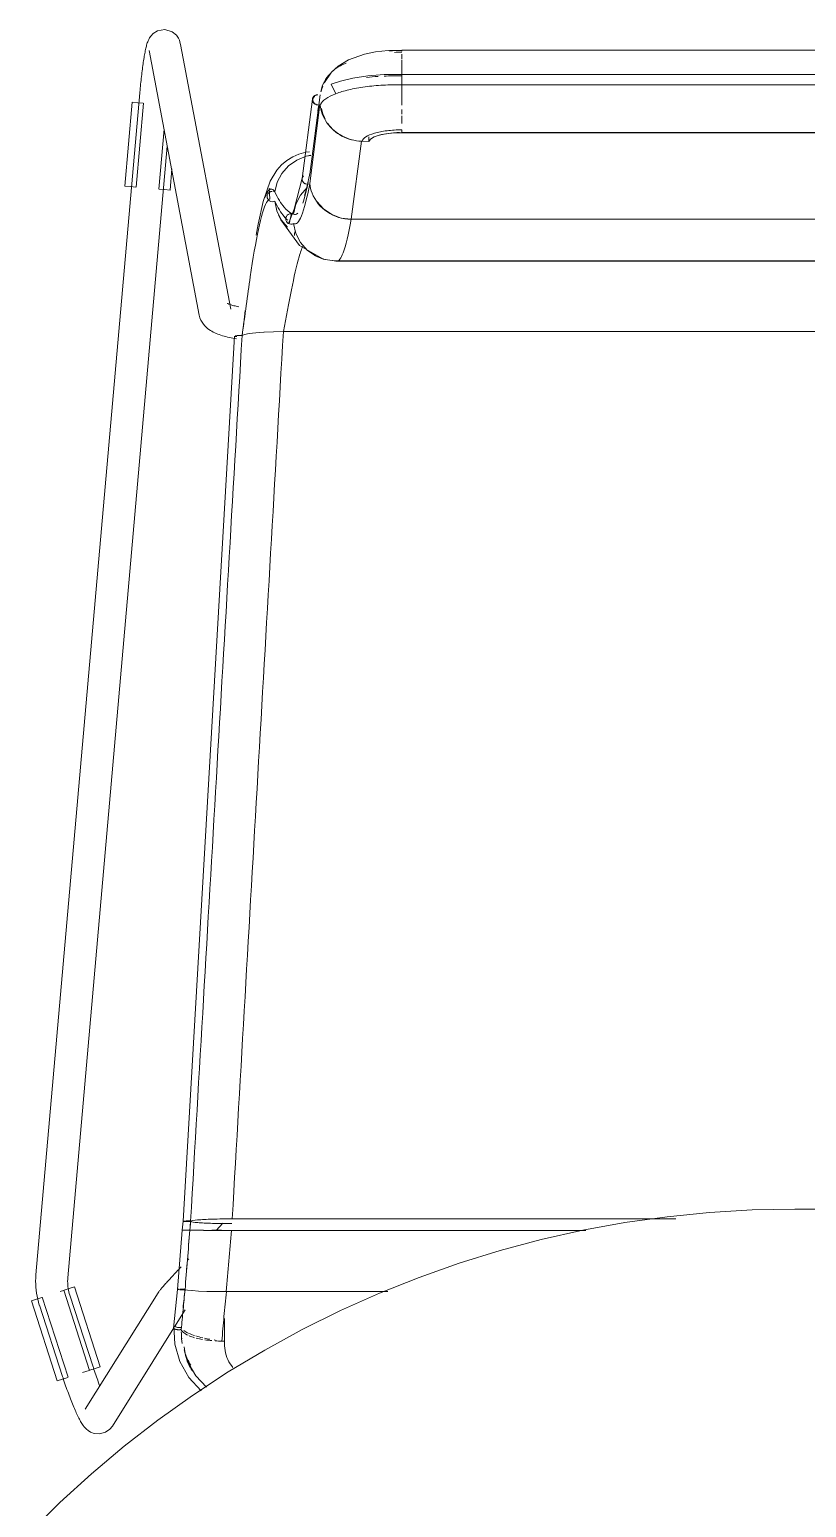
# Model space of a CAD drawing. Header units: millimetres. Extents: x 155927 to 295199, y -4084 to 97293.
# Drawn here: x 227795 to 228086, y 15962 to 16516 of the extents above; entities that cross this region are included whole.
import ezdxf

# ---------------------------------------------------------------- set-up
doc = ezdxf.new("R2010")
doc.units = ezdxf.units.MM
doc.header["$MEASUREMENT"] = 0
doc.layers.add('I-FURN', color=8, linetype='CONTINUOUS', lineweight=9)

msp = doc.modelspace()

# ---------------------------------------------------------------- linework, layer by layer
at = {"layer": 'I-FURN'}
for p, q in [((227842.6, 16515.53), (227840.95, 16514.49)), ((227845.36, 16516.02), (227842.6, 16515.53)), ((227848.11, 16515.18), (227845.36, 16516.02)), ((227848.11, 16515.18), (227849.69, 16513.86)), ((227838.33, 16509.41), (227838.23, 16508.98)), ((227838.43, 16509.82), (227838.33, 16509.41)), ((227838.54, 16510.22), (227838.43, 16509.82)), ((227838.66, 16510.62), (227838.54, 16510.22)), ((227838.78, 16511.01), (227838.66, 16510.62)), ((227838.92, 16511.42), (227838.78, 16511.01)), ((227839.09, 16511.84), (227838.92, 16511.42)), ((227839.31, 16512.32), (227839.09, 16511.84)), ((227839.61, 16512.88), (227839.31, 16512.32)), ((227840.09, 16513.58), (227839.61, 16512.88)), ((227840.95, 16514.49), (227840.09, 16513.58)), ((227849.69, 16513.86), (227850.43, 16512.78)), ((227850.43, 16512.78), (227850.81, 16511.98)), ((227850.81, 16511.98), (227851.02, 16511.36)), ((227851.02, 16511.36), (227851.16, 16510.84)), ((227851.16, 16510.84), (227851.25, 16510.42)), ((227870.06, 16411.13), (227851.25, 16510.42)), ((227837.29, 16503.75), (227837.2, 16503.13)), ((227837.38, 16504.35), (227837.29, 16503.75)), ((227837.47, 16504.94), (227837.38, 16504.35)), ((227837.56, 16505.5), (227837.47, 16504.94)), ((227837.66, 16506.06), (227837.56, 16505.5)), ((227837.75, 16506.59), (227837.66, 16506.06)), ((227837.84, 16507.1), (227837.75, 16506.59)), ((227837.94, 16507.6), (227837.84, 16507.1)), ((227838.03, 16508.08), (227837.94, 16507.6)), ((227838.13, 16508.54), (227838.03, 16508.08)), ((227838.23, 16508.98), (227838.13, 16508.54)), ((227839.46, 16508.19), (227858.27, 16408.9)), ((227914.22, 16504.7), (227910.34, 16502.31)), ((227920.27, 16506.83), (227914.22, 16504.7)), ((227924.3, 16507.62), (227920.27, 16506.83)), ((227929.12, 16508.13), (227924.3, 16507.62)), ((227934.15, 16508.24), (227929.12, 16508.13)), ((227934.15, 16508.24), (227934.15, 16508.07)), ((228229.01, 16508.24), (227934.15, 16508.24)), ((227934.15, 16507.94), (227934.15, 16508.22)), ((227934.15, 16504.99), (227934.15, 16506.75)), ((227934.15, 16502.14), (227934.15, 16504.72)), ((227836.59, 16498.41), (227836.51, 16497.69)), ((227836.67, 16499.12), (227836.59, 16498.41)), ((227836.76, 16499.82), (227836.67, 16499.12)), ((227836.84, 16500.5), (227836.76, 16499.82)), ((227836.93, 16501.18), (227836.84, 16500.5)), ((227837.02, 16501.84), (227836.93, 16501.18)), ((227837.11, 16502.49), (227837.02, 16501.84)), ((227837.2, 16503.13), (227837.11, 16502.49)), ((227907.86, 16500.02), (227905.18, 16496.12)), ((227910.34, 16502.31), (227907.86, 16500.02)), ((227921.49, 16498.62), (227915.87, 16497.77)), ((227927.61, 16499.11), (227921.49, 16498.62)), ((227934.15, 16499.2), (227927.61, 16499.11)), ((227934.15, 16501.98), (227934.15, 16498.96)), ((227934.15, 16498.96), (227934.15, 16501.97)), ((228229.01, 16499.2), (227934.15, 16499.2)), ((227934.15, 16495.35), (227934.15, 16499.2)), ((227934.15, 16499.2), (227934.15, 16499.13)), ((227934.15, 16499.13), (227934.15, 16498.93)), ((227934.15, 16498.93), (227934.15, 16498.63)), ((227934.15, 16498.63), (227934.15, 16498.24)), ((227934.15, 16498.24), (227934.15, 16497.79)), ((227836.06, 16493.25), (227835.99, 16492.5)), ((227836.13, 16494), (227836.06, 16493.25)), ((227836.2, 16494.75), (227836.13, 16494)), ((227836.28, 16495.49), (227836.2, 16494.75)), ((227836.35, 16496.23), (227836.28, 16495.49)), ((227836.43, 16496.96), (227836.35, 16496.23)), ((227836.51, 16497.69), (227836.43, 16496.96)), ((227905.18, 16496.12), (227905.08, 16495.92)), ((227911.18, 16496.68), (227907.72, 16495.51)), ((227907.72, 16495.51), (227909.48, 16491.97)), ((227915.87, 16497.77), (227911.18, 16496.68)), ((227934.15, 16497.79), (227934.15, 16497.29)), ((227934.15, 16497.29), (227934.15, 16496.79)), ((227934.15, 16496.79), (227934.15, 16496.32)), ((227934.15, 16496.32), (227934.15, 16495.9)), ((227934.15, 16495.9), (227934.15, 16495.57)), ((227934.15, 16495.57), (227934.15, 16495.35)), ((227934.15, 16495.27), (227934.15, 16491.45)), ((227934.15, 16491.45), (227934.15, 16495.27)), ((227934.15, 16495.24), (228229.01, 16495.24)), ((227835.98, 16492.34), (227797.03, 16049.02)), ((227830.4, 16457.32), (227833.16, 16488.73)), ((227833.16, 16488.73), (227835.21, 16488.55)), ((227834.64, 16456.95), (227837.39, 16488.36)), ((227835.21, 16488.55), (227837.27, 16488.37)), ((227835.99, 16492.5), (227835.98, 16492.34)), ((227900.7, 16489.93), (227896.85, 16460.15)), ((227903.52, 16487.95), (227899.68, 16458.25)), ((227903.54, 16491.49), (227899.7, 16461.79)), ((227903.09, 16487.96), (227902.77, 16485.52)), ((227934.15, 16487.7), (227934.15, 16491.26)), ((227934.15, 16484.23), (227934.15, 16486.07)), ((227934.15, 16480.79), (227934.15, 16483.71)), ((227845.06, 16478.69), (227843.08, 16456.21)), ((227923.79, 16475.73), (227925.77, 16476.4)), ((227925.77, 16476.4), (227928.27, 16476.91)), ((227928.27, 16476.91), (227931.12, 16477.23)), ((227931.12, 16477.23), (227934.15, 16477.34)), ((227934.15, 16480.83), (227934.15, 16480.73)), ((228229.01, 16477.4), (227934.15, 16477.4)), ((227934.15, 16477.34), (228229.01, 16477.34)), ((227808.98, 16047.97), (227846.26, 16472.32)), ((227915.22, 16444.87), (227919.08, 16474.15)), ((227919.08, 16474.15), (227921.8, 16474.08)), ((227921.8, 16475.74), (227921.8, 16474.08)), ((227921.8, 16475.74), (227921.8, 16474.1)), ((227921.8, 16474.08), (227922.44, 16474.94)), ((227922.44, 16474.94), (227923.79, 16475.73)), ((227889.11, 16465.26), (227887.37, 16463.29)), ((227891.09, 16466.94), (227889.11, 16465.26)), ((227891.7, 16464.91), (227889.22, 16462.09)), ((227893.29, 16468.32), (227891.09, 16466.94)), ((227894.79, 16467.09), (227891.7, 16464.91)), ((227895.65, 16469.34), (227893.29, 16468.32)), ((227898.3, 16468.49), (227894.79, 16467.09)), ((227898.16, 16470), (227895.65, 16469.34)), ((227899.58, 16470.15), (227898.16, 16470)), ((227900.04, 16468.86), (227898.3, 16468.49)), ((227898.3, 16468.48), (227900.05, 16468.85)), ((227847.31, 16455.84), (227848.01, 16463.73)), ((227887.37, 16463.29), (227884.87, 16459.18)), ((227889.22, 16462.09), (227887.48, 16458.77)), ((227896.86, 16460.23), (227893.89, 16448.62)), ((227896.9, 16460.39), (227896.83, 16459.92)), ((227896.83, 16459.92), (227896.9, 16459.45)), ((227897.09, 16460.83), (227896.9, 16460.39)), ((227896.9, 16459.45), (227897.09, 16459.01)), ((227897.38, 16461.21), (227897.09, 16460.83)), ((227898.45, 16456.28), (227899.82, 16462.57)), ((227832.45, 16457.14), (227830.4, 16457.32)), ((227834.51, 16456.96), (227832.45, 16457.14)), ((227845.27, 16456.02), (227843.21, 16456.2)), ((227847.31, 16455.84), (227845.27, 16456.02)), ((227884.87, 16459.18), (227882.2, 16451.55)), ((227883.7, 16453.44), (227883.78, 16453.92)), ((227883.77, 16453.92), (227883.7, 16453.44)), ((227883.97, 16454.37), (227883.77, 16453.92)), ((227883.78, 16453.92), (227883.97, 16454.37)), ((227883.97, 16454.37), (227884.27, 16454.77)), ((227884.27, 16454.77), (227883.97, 16454.37)), ((227884.66, 16455.08), (227884.27, 16454.77)), ((227884.27, 16454.77), (227884.66, 16455.07)), ((227885.67, 16456.06), (227884.5, 16456.38)), ((227884.5, 16456.38), (227884.7, 16452.53)), ((227884.66, 16455.07), (227885.12, 16455.27)), ((227885.11, 16455.27), (227884.66, 16455.08)), ((227885.61, 16455.35), (227885.11, 16455.27)), ((227885.12, 16455.27), (227885.61, 16455.34)), ((227886.11, 16455.3), (227886.58, 16455.14)), ((227886.58, 16455.14), (227886.11, 16455.3)), ((227887.48, 16458.77), (227886.58, 16455.14)), ((227896.18, 16453.88), (227894.43, 16450.48)), ((227898.69, 16456.75), (227896.18, 16453.88)), ((227897.09, 16459.01), (227897.38, 16458.63)), ((227897.38, 16458.63), (227897.77, 16458.32)), ((227897.69, 16453.85), (227898.45, 16456.28)), ((227897.77, 16458.32), (227898.22, 16458.13)), ((227898.22, 16458.13), (227898.71, 16458.05)), ((227898.71, 16458.05), (227899.21, 16458.09)), ((227882.2, 16451.55), (227880.31, 16443.03)), ((227883.76, 16452.95), (227883.7, 16453.44)), ((227883.7, 16453.44), (227883.76, 16452.95)), ((227883.95, 16452.49), (227883.76, 16452.95)), ((227883.76, 16452.95), (227883.94, 16452.49)), ((227883.94, 16452.49), (227884.23, 16452.09)), ((227884.23, 16452.09), (227883.95, 16452.49)), ((227884.61, 16451.77), (227884.23, 16452.09)), ((227884.23, 16452.09), (227884.61, 16451.77)), ((227885.06, 16451.56), (227884.61, 16451.77)), ((227884.61, 16451.77), (227885.06, 16451.56)), ((227885.55, 16451.47), (227885.06, 16451.56)), ((227885.06, 16451.56), (227885.55, 16451.47)), ((227886.05, 16451.5), (227885.55, 16451.47)), ((227885.55, 16451.47), (227886.05, 16451.5)), ((227886.53, 16451.65), (227886.05, 16451.5)), ((227886.05, 16451.5), (227886.53, 16451.65)), ((227887.32, 16448.04), (227886.53, 16451.65)), ((227886.53, 16451.65), (227887.31, 16448.04)), ((227893.89, 16448.62), (227891.72, 16443.29)), ((227894.43, 16450.48), (227893.54, 16446.77)), ((227902.31, 16451.48), (227904.79, 16448.74)), ((227904.79, 16448.74), (227907.91, 16446.66)), ((227880.31, 16443.03), (227879.57, 16438.97)), ((227887.31, 16448.04), (227888.95, 16444.71)), ((227888.96, 16444.72), (227887.32, 16448.04)), ((227888.9, 16444.64), (227888.01, 16446.39)), ((227895.88, 16435.1), (227888.9, 16444.64)), ((227888.95, 16444.71), (227891.35, 16441.88)), ((227891.35, 16441.88), (227888.96, 16444.71)), ((227890.76, 16445.51), (227890.69, 16445.02)), ((227890.69, 16445.02), (227890.76, 16444.52)), ((227890.7, 16445.02), (227890.76, 16445.51)), ((227890.76, 16444.53), (227890.7, 16445.02)), ((227890.76, 16445.51), (227890.95, 16445.97)), ((227890.95, 16445.97), (227890.76, 16445.51)), ((227890.95, 16444.06), (227890.76, 16444.53)), ((227890.76, 16444.52), (227890.95, 16444.06)), ((227890.95, 16445.97), (227891.25, 16446.37)), ((227891.24, 16446.37), (227890.95, 16445.97)), ((227891.25, 16443.66), (227890.95, 16444.06)), ((227890.95, 16444.06), (227891.24, 16443.66)), ((227891.63, 16446.69), (227891.24, 16446.37)), ((227891.24, 16443.66), (227891.63, 16443.35)), ((227891.25, 16446.37), (227891.63, 16446.68)), ((227891.63, 16443.35), (227891.25, 16443.66)), ((227892.08, 16446.89), (227891.63, 16446.69)), ((227891.63, 16446.68), (227892.08, 16446.88)), ((227892.08, 16443.15), (227891.63, 16443.35)), ((227891.63, 16443.35), (227892.08, 16443.14)), ((227892.86, 16447.05), (227892.02, 16443.16)), ((227892.08, 16446.88), (227892.57, 16446.97)), ((227892.57, 16446.97), (227892.08, 16446.89)), ((227892.57, 16443.06), (227892.08, 16443.15)), ((227892.08, 16443.14), (227892.57, 16443.06)), ((227892.57, 16446.97), (227893.07, 16446.93)), ((227893.07, 16446.93), (227892.57, 16446.97)), ((227893.07, 16443.1), (227892.57, 16443.06)), ((227892.57, 16443.06), (227893.07, 16443.1)), ((227893.07, 16446.93), (227893.54, 16446.77)), ((227893.54, 16446.77), (227893.07, 16446.93)), ((227893.54, 16443.26), (227893.07, 16443.1)), ((227893.07, 16443.1), (227893.54, 16443.26)), ((227893.54, 16443.26), (227894.43, 16439.55)), ((227907.91, 16446.66), (227911.45, 16445.35)), ((227911.45, 16445.35), (227915.22, 16444.87)), ((228247.94, 16444.87), (227915.22, 16444.87)), ((227915.22, 16444.87), (228247.94, 16444.87)), ((227896.19, 16436.16), (227894.43, 16439.55)), ((227894.43, 16439.55), (227896.18, 16436.15)), ((227904.54, 16429.99), (227895.88, 16435.1)), ((227896.18, 16436.15), (227898.69, 16433.28)), ((227898.69, 16433.29), (227896.19, 16436.16)), ((227901.83, 16431.12), (227898.69, 16433.29)), ((227898.69, 16433.28), (227901.83, 16431.11)), ((227904.69, 16429.92), (227901.51, 16431.29)), ((227905.4, 16429.75), (227901.83, 16431.12)), ((227901.83, 16431.11), (227905.4, 16429.74)), ((227909.73, 16429.12), (227904.69, 16429.92)), ((227909.19, 16429.27), (227905.4, 16429.75)), ((227905.4, 16429.74), (227909.19, 16429.27)), ((228253.97, 16429.27), (227909.19, 16429.27)), ((227909.19, 16429.27), (228253.97, 16429.27)), ((227909.72, 16429.12), (228214.52, 16429.12)), ((227868.84, 16413.36), (227868.87, 16413.35)), ((227868.87, 16413.35), (227868.94, 16413.3)), ((227868.94, 16413.3), (227869.03, 16413.26)), ((227869.03, 16413.26), (227869.18, 16413.18)), ((227869.18, 16413.18), (227869.37, 16413.09)), ((227869.37, 16413.09), (227869.61, 16413)), ((227869.61, 16413), (227869.87, 16412.9)), ((227869.87, 16412.9), (227870.18, 16412.79)), ((227870.18, 16412.79), (227870.51, 16412.68)), ((227870.51, 16412.68), (227870.88, 16412.58)), ((227870.88, 16412.58), (227871.27, 16412.47)), ((227871.27, 16412.47), (227871.69, 16412.36)), ((227871.69, 16412.36), (227872.14, 16412.26)), ((227872.14, 16412.26), (227872.61, 16412.16)), ((227872.61, 16412.16), (227873.1, 16412.06)), ((227858.27, 16408.9), (227858.53, 16407.91)), ((227858.53, 16407.91), (227858.89, 16407.02)), ((227858.89, 16407.02), (227859.33, 16406.23)), ((227859.33, 16406.23), (227859.81, 16405.54)), ((227859.81, 16405.54), (227860.32, 16404.94)), ((227860.32, 16404.94), (227860.85, 16404.42)), ((227860.85, 16404.42), (227861.37, 16403.97)), ((227861.37, 16403.97), (227861.91, 16403.57)), ((227852.18, 16069.14), (227871.46, 16401.05)), ((227861.91, 16403.57), (227862.44, 16403.21)), ((227862.44, 16403.21), (227862.98, 16402.89)), ((227862.98, 16402.89), (227863.52, 16402.6)), ((227863.52, 16402.6), (227864.07, 16402.32)), ((227864.07, 16402.32), (227864.63, 16402.07)), ((227864.63, 16402.07), (227865.2, 16401.84)), ((227865.2, 16401.84), (227865.78, 16401.62)), ((227865.78, 16401.62), (227866.38, 16401.41)), ((227866.38, 16401.41), (227866.98, 16401.22)), ((227866.98, 16401.22), (227867.6, 16401.03)), ((227867.6, 16401.03), (227868.23, 16400.86)), ((227868.23, 16400.86), (227868.87, 16400.7)), ((227868.87, 16400.7), (227869.53, 16400.55)), ((227869.53, 16400.55), (227870.19, 16400.4)), ((227870.19, 16400.4), (227870.87, 16400.27)), ((227870.87, 16400.27), (227871.57, 16400.14)), ((227871.52, 16401), (227871.46, 16401.05)), ((227871.47, 16401.05), (227871.53, 16401)), ((227871.57, 16400.14), (227872.27, 16400.03)), ((227871.71, 16400.95), (227872, 16400.9)), ((227872, 16400.9), (227871.71, 16400.95)), ((227872.03, 16401.2), (227871.73, 16401.16)), ((227871.73, 16401.16), (227872.02, 16401.2)), ((227872, 16400.9), (227872.38, 16400.87)), ((227872.38, 16400.87), (227872, 16400.9)), ((227872.02, 16401.2), (227872.41, 16401.23)), ((227872.41, 16401.23), (227872.03, 16401.2)), ((227872.87, 16401.25), (227872.41, 16401.23)), ((227872.41, 16401.23), (227872.87, 16401.25)), ((227873.36, 16401.26), (227872.87, 16401.25)), ((227872.87, 16401.25), (227873.36, 16401.26)), ((227873.86, 16401.26), (227873.36, 16401.26)), ((227873.36, 16401.26), (227873.86, 16401.26)), ((227874.33, 16401.24), (227873.86, 16401.26)), ((227873.86, 16401.26), (227874.33, 16401.24)), ((227874.33, 16401.24), (227875.23, 16401.64)), ((227875.23, 16401.64), (227874.33, 16401.24)), ((227875.23, 16401.64), (227876.97, 16402.01)), ((227876.98, 16402.01), (227875.23, 16401.64)), ((227876.98, 16402.01), (227879.44, 16402.32)), ((227879.47, 16402.32), (227876.98, 16402.01)), ((227879.47, 16402.32), (227882.53, 16402.56)), ((227882.58, 16402.56), (227879.47, 16402.32)), ((227882.57, 16402.56), (227886.05, 16402.71)), ((227886.11, 16402.71), (227882.58, 16402.56)), ((227886.11, 16402.71), (227889.8, 16402.77)), ((227889.88, 16402.77), (227886.11, 16402.71)), ((228273.28, 16402.77), (227889.88, 16402.77)), ((227889.88, 16402.77), (228273.28, 16402.77)), ((228049.61, 16072.45), (228033.69, 16070.86)), ((228065.58, 16073.41), (228049.61, 16072.45)), ((228081.58, 16073.73), (228065.58, 16073.41)), ((228090.22, 16073.64), (228081.58, 16073.73)), ((227852.17, 16069.14), (227851.9, 16065.78)), ((227852.24, 16069.17), (227852.18, 16069.14)), ((227852.18, 16069.14), (227852.24, 16069.11)), ((227852.43, 16069.2), (227852.24, 16069.17)), ((227852.24, 16069.11), (227852.43, 16069.09)), ((227852.72, 16069.22), (227852.43, 16069.2)), ((227852.43, 16069.09), (227852.73, 16069.07)), ((227853.1, 16069.24), (227852.72, 16069.22)), ((227852.73, 16069.07), (227853.11, 16069.05)), ((227853.55, 16069.25), (227853.1, 16069.24)), ((227853.11, 16069.05), (227853.56, 16069.04)), ((227854.04, 16069.25), (227853.55, 16069.25)), ((227853.56, 16069.04), (227854.05, 16069.03)), ((227854.54, 16069.25), (227854.04, 16069.25)), ((227854.05, 16069.03), (227854.55, 16069.03)), ((227855.01, 16069.24), (227854.54, 16069.25)), ((227854.55, 16069.03), (227855.02, 16069.04)), ((227855.9, 16069.45), (227855.01, 16069.24)), ((227855.02, 16069.04), (227855.92, 16068.83)), ((227855.64, 16065.81), (227857.4, 16065.82)), ((227857.39, 16065.82), (227855.64, 16065.81)), ((227857.65, 16069.65), (227855.9, 16069.45)), ((227855.92, 16068.83), (227857.67, 16068.64)), ((227859.89, 16065.83), (227857.39, 16065.82)), ((227857.4, 16065.82), (227859.89, 16065.83)), ((227860.15, 16069.81), (227857.65, 16069.65)), ((227857.67, 16068.64), (227860.17, 16068.48)), ((227863.28, 16069.93), (227860.15, 16069.81)), ((227860.17, 16068.48), (227863.29, 16068.35)), ((227866.57, 16065.85), (227863.01, 16065.84)), ((227863.02, 16065.84), (227866.57, 16065.85)), ((227866.84, 16070.01), (227863.28, 16069.93)), ((227863.29, 16068.35), (227866.84, 16068.28)), ((227867.14, 16068.4), (227864.57, 16065.72)), ((227870.63, 16070.04), (227866.84, 16070.01)), ((227866.84, 16068.28), (227870.52, 16068.25)), ((228036.9, 16070.04), (227870.63, 16070.04)), ((227870.63, 16070.04), (228036.9, 16070.04)), ((228017.85, 16068.62), (228002.11, 16065.76)), ((228033.69, 16070.86), (228017.85, 16068.62)), ((227850.08, 16043.58), (227851.9, 16065.78)), ((227851.9, 16065.78), (227851.97, 16065.79)), ((227851.97, 16065.79), (227851.9, 16065.78)), ((227851.97, 16065.78), (227851.9, 16065.78)), ((227851.9, 16065.78), (227851.96, 16065.78)), ((227851.96, 16065.78), (227852.15, 16065.78)), ((227851.97, 16065.79), (227852.16, 16065.79)), ((227852.16, 16065.79), (227851.97, 16065.79)), ((227852.16, 16065.78), (227851.97, 16065.78)), ((227852.15, 16065.78), (227852.45, 16065.78)), ((227852.16, 16065.79), (227852.45, 16065.79)), ((227852.45, 16065.79), (227852.16, 16065.79)), ((227852.45, 16065.78), (227852.16, 16065.78)), ((227852.45, 16065.79), (227852.84, 16065.79)), ((227852.83, 16065.79), (227852.45, 16065.79)), ((227852.83, 16065.78), (227852.45, 16065.78)), ((227852.45, 16065.78), (227852.83, 16065.78)), ((227853.29, 16065.79), (227852.83, 16065.79)), ((227853.28, 16065.78), (227852.83, 16065.78)), ((227852.83, 16065.78), (227853.28, 16065.78)), ((227852.84, 16065.79), (227853.29, 16065.79)), ((227853.77, 16065.78), (227853.28, 16065.78)), ((227853.28, 16065.78), (227853.77, 16065.78)), ((227853.29, 16065.79), (227853.78, 16065.79)), ((227853.78, 16065.79), (227853.29, 16065.79)), ((227854.27, 16065.78), (227853.77, 16065.78)), ((227853.77, 16065.78), (227854.27, 16065.78)), ((227853.78, 16065.79), (227854.28, 16065.79)), ((227854.27, 16065.79), (227853.78, 16065.79)), ((227854.74, 16065.79), (227854.27, 16065.79)), ((227854.74, 16065.78), (227854.27, 16065.78)), ((227854.27, 16065.78), (227854.74, 16065.78)), ((227854.28, 16065.79), (227854.75, 16065.79)), ((227855.63, 16065.76), (227854.74, 16065.78)), ((227854.74, 16065.78), (227855.62, 16065.76)), ((227855.62, 16065.76), (227857.37, 16065.75)), ((227857.37, 16065.75), (227855.63, 16065.76)), ((227857.37, 16065.75), (227859.87, 16065.74)), ((227859.87, 16065.74), (227857.38, 16065.75)), ((227859.87, 16065.74), (227863.01, 16065.73)), ((227863.01, 16065.73), (227859.88, 16065.74)), ((227866.58, 16065.72), (227863.01, 16065.73)), ((227863.01, 16065.73), (227866.58, 16065.72)), ((227870.36, 16065.72), (227866.58, 16065.72)), ((227866.58, 16065.72), (227870.36, 16065.72)), ((228003.19, 16065.72), (227870.36, 16065.72)), ((227870.36, 16065.72), (228003.19, 16065.72)), ((227986.5, 16062.27), (227971.04, 16058.15)), ((228002.11, 16065.76), (227986.5, 16062.27)), ((227853.8, 16054.54), (227854.29, 16055.05)), ((227971.04, 16058.15), (227955.75, 16053.43)), ((227848.43, 16048.83), (227848.83, 16049.26)), ((227848.83, 16049.26), (227849.25, 16049.71)), ((227849.25, 16049.71), (227849.67, 16050.16)), ((227849.67, 16050.16), (227850.1, 16050.62)), ((227850.1, 16050.62), (227850.54, 16051.09)), ((227850.54, 16051.09), (227850.99, 16051.57)), ((227850.99, 16051.57), (227851.45, 16052.05)), ((227955.75, 16053.43), (227940.67, 16048.09)), ((227796.95, 16047.88), (227796.92, 16046.74)), ((227796.92, 16046.74), (227796.93, 16045.6)), ((227796.93, 16045.6), (227796.99, 16044.46)), ((227797.03, 16049.02), (227796.95, 16047.88)), ((227796.99, 16044.46), (227797.1, 16043.32)), ((227807.55, 16043.28), (227809.52, 16043.92)), ((227808.92, 16046.62), (227808.94, 16047.28)), ((227808.93, 16045.96), (227808.92, 16046.62)), ((227808.96, 16045.3), (227808.93, 16045.96)), ((227808.94, 16047.28), (227808.98, 16047.95)), ((227809.03, 16044.64), (227808.96, 16045.3)), ((227808.98, 16047.95), (227808.98, 16047.97)), ((227809.11, 16043.98), (227809.03, 16044.64)), ((227809.23, 16043.33), (227809.11, 16043.98)), ((227809.52, 16043.92), (227811.47, 16044.55)), ((227821.16, 16014.54), (227811.47, 16044.55)), ((227843.75, 16043.57), (227843.94, 16043.8)), ((227843.94, 16043.8), (227844.14, 16044.04)), ((227844.14, 16044.04), (227844.35, 16044.29)), ((227844.35, 16044.29), (227844.58, 16044.56)), ((227844.58, 16044.56), (227844.83, 16044.84)), ((227844.83, 16044.84), (227845.08, 16045.14)), ((227845.08, 16045.14), (227845.36, 16045.44)), ((227845.36, 16045.44), (227845.64, 16045.77)), ((227845.64, 16045.77), (227845.95, 16046.1)), ((227845.95, 16046.1), (227846.26, 16046.45)), ((227846.26, 16046.45), (227846.59, 16046.82)), ((227846.59, 16046.82), (227846.93, 16047.2)), ((227846.93, 16047.2), (227847.29, 16047.59)), ((227847.29, 16047.59), (227847.66, 16047.99)), ((227847.66, 16047.99), (227848.04, 16048.4)), ((227848.04, 16048.4), (227848.43, 16048.83)), ((227850.62, 16043.65), (227850.32, 16043.63)), ((227850.33, 16043.63), (227850.62, 16043.65)), ((227851.45, 16043.68), (227851, 16043.67)), ((227851, 16043.67), (227851.45, 16043.68)), ((227851.94, 16043.69), (227851.45, 16043.68)), ((227851.45, 16043.68), (227851.94, 16043.69)), ((227852.44, 16043.68), (227851.94, 16043.69)), ((227851.94, 16043.69), (227852.44, 16043.68)), ((227852.91, 16043.68), (227852.44, 16043.68)), ((227852.44, 16043.68), (227852.91, 16043.68)), ((227940.67, 16048.09), (227925.81, 16042.16)), ((227795.32, 16039.34), (227797.27, 16039.97)), ((227805, 16009.33), (227795.32, 16039.34)), ((227797.1, 16043.32), (227797.25, 16042.19)), ((227797.25, 16042.19), (227797.45, 16041.06)), ((227797.27, 16039.97), (227799.24, 16040.6)), ((227797.45, 16041.06), (227797.69, 16039.94)), ((227797.69, 16039.94), (227797.97, 16038.84)), ((227797.97, 16038.84), (227798.3, 16037.74)), ((227809.05, 16010.63), (227799.36, 16040.64)), ((227806.17, 16042.84), (227807.33, 16043.21)), ((227807.43, 16043.25), (227817.12, 16013.24)), ((227809.37, 16042.68), (227809.23, 16043.33)), ((227809.54, 16042.04), (227809.37, 16042.68)), ((227809.73, 16041.41), (227809.54, 16042.04)), ((227818.44, 16014.59), (227809.73, 16041.41)), ((227842.82, 16042.32), (227815.52, 15998.73)), ((227842.82, 16042.32), (227843.04, 16042.64)), ((227843.04, 16042.64), (227843.22, 16042.9)), ((227843.22, 16042.9), (227843.39, 16043.13)), ((227843.39, 16043.13), (227843.57, 16043.35)), ((227843.57, 16043.35), (227843.75, 16043.57)), ((227848.65, 16029.09), (227850.07, 16043.58)), ((227850.14, 16043.61), (227850.07, 16043.58)), ((227850.07, 16043.58), (227850.14, 16043.56)), ((227850.08, 16043.58), (227850.14, 16043.61)), ((227850.14, 16043.56), (227850.08, 16043.58)), ((227850.32, 16043.63), (227850.14, 16043.61)), ((227850.14, 16043.61), (227850.33, 16043.63)), ((227850.14, 16043.56), (227850.33, 16043.53)), ((227850.33, 16043.53), (227850.63, 16043.51)), ((227850.63, 16043.51), (227850.33, 16043.53)), ((227850.63, 16043.51), (227851.01, 16043.49)), ((227851.01, 16043.49), (227850.63, 16043.51)), ((227851.01, 16043.49), (227851.46, 16043.48)), ((227851.47, 16043.48), (227851.01, 16043.49)), ((227851.46, 16043.48), (227851.95, 16043.48)), ((227851.96, 16043.48), (227851.47, 16043.48)), ((227851.95, 16043.48), (227852.45, 16043.48)), ((227852.46, 16043.48), (227851.96, 16043.48)), ((227852.45, 16043.48), (227852.92, 16043.49)), ((227852.93, 16043.49), (227852.46, 16043.48)), ((227852.92, 16043.49), (227853.81, 16043.3)), ((227853.81, 16043.3), (227852.93, 16043.49)), ((227855.53, 16043.12), (227853.81, 16043.3)), ((227853.81, 16043.3), (227855.55, 16043.12)), ((227857.99, 16042.97), (227855.55, 16043.12)), ((227855.55, 16043.12), (227858.03, 16042.97)), ((227861.06, 16042.85), (227858.02, 16042.97)), ((227858.03, 16042.97), (227861.13, 16042.85)), ((227864.57, 16042.78), (227861.12, 16042.85)), ((227861.13, 16042.85), (227864.66, 16042.78)), ((227868.3, 16042.75), (227864.66, 16042.78)), ((227864.66, 16042.78), (227868.42, 16042.75)), ((227868.42, 16042.75), (227928.97, 16042.75)), ((227928.97, 16042.75), (227868.42, 16042.75)), ((227925.81, 16042.16), (227911.2, 16035.63)), ((227798.3, 16037.74), (227798.31, 16037.7)), ((227798.31, 16037.7), (227807.03, 16010.88)), ((227848.95, 16029.5), (227852.99, 16035.94)), ((227867.71, 16032.71), (227867.71, 16022.96)), ((227911.2, 16035.63), (227896.87, 16028.53)), ((227825.69, 15992.36), (227848.72, 16029.13)), ((227848.77, 16029.98), (227849.06, 16023.08)), ((227896.87, 16028.53), (227882.83, 16020.86)), ((227849.06, 16023.08), (227850.93, 16016.56)), ((227867.77, 16024.2), (227866.72, 16024.2)), ((227850.93, 16016.56), (227854.32, 16010.55)), ((227853.64, 16016.96), (227857.01, 16011.13)), ((227882.83, 16020.86), (227869.11, 16012.63)), ((227808.93, 16010.6), (227806.96, 16009.96)), ((227807.18, 16010.43), (227807.03, 16010.88)), ((227807.42, 16009.69), (227807.18, 16010.43)), ((227814.54, 16012.41), (227817.02, 16013.21)), ((227819.21, 16013.91), (227817.23, 16013.28)), ((227818.55, 16014.26), (227818.44, 16014.59)), ((227818.78, 16013.57), (227818.55, 16014.26)), ((227819.01, 16012.88), (227818.78, 16013.57)), ((227819.24, 16012.2), (227819.01, 16012.88)), ((227821.16, 16014.54), (227819.21, 16013.91)), ((227819.47, 16011.52), (227819.24, 16012.2)), ((227819.71, 16010.85), (227819.47, 16011.52)), ((227819.94, 16010.18), (227819.71, 16010.85)), ((227854.32, 16010.55), (227858.93, 16005.55)), ((227869.11, 16012.63), (227855.72, 16003.87)), ((227857.01, 16011.13), (227861.03, 16006.91)), ((227806.96, 16009.96), (227805, 16009.33)), ((227807.67, 16008.95), (227807.42, 16009.69)), ((227807.92, 16008.22), (227807.67, 16008.95)), ((227808.17, 16007.49), (227807.92, 16008.22)), ((227808.42, 16006.77), (227808.17, 16007.49)), ((227808.67, 16006.05), (227808.42, 16006.77)), ((227808.93, 16005.35), (227808.67, 16006.05)), ((227809.18, 16004.65), (227808.93, 16005.35)), ((227820.18, 16009.52), (227819.94, 16010.18)), ((227820.41, 16008.88), (227820.18, 16009.52)), ((227820.65, 16008.24), (227820.41, 16008.88)), ((227820.88, 16007.62), (227820.65, 16008.24)), ((227809.44, 16003.96), (227809.18, 16004.65)), ((227809.69, 16003.28), (227809.44, 16003.96)), ((227809.95, 16002.62), (227809.69, 16003.28)), ((227810.2, 16001.96), (227809.95, 16002.62)), ((227810.45, 16001.32), (227810.2, 16001.96)), ((227810.7, 16000.7), (227810.45, 16001.32)), ((227810.95, 16000.09), (227810.7, 16000.7)), ((227811.2, 15999.49), (227810.95, 16000.09)), ((227811.44, 15998.91), (227811.2, 15999.49)), ((227855.72, 16003.87), (227842.7, 15994.57)), ((227811.69, 15998.35), (227811.44, 15998.91)), ((227811.93, 15997.81), (227811.69, 15998.35)), ((227812.16, 15997.28), (227811.93, 15997.81)), ((227812.4, 15996.77), (227812.16, 15997.28)), ((227812.63, 15996.28), (227812.4, 15996.77)), ((227812.86, 15995.8), (227812.63, 15996.28)), ((227813.09, 15995.35), (227812.86, 15995.8)), ((227813.32, 15994.91), (227813.09, 15995.35)), ((227813.55, 15994.48), (227813.32, 15994.91)), ((227813.78, 15994.07), (227813.55, 15994.48)), ((227814.02, 15993.67), (227813.78, 15994.07)), ((227842.7, 15994.57), (227830.06, 15984.76)), ((227814.26, 15993.28), (227814.02, 15993.67)), ((227814.51, 15992.89), (227814.26, 15993.28)), ((227814.79, 15992.5), (227814.51, 15992.89)), ((227815.1, 15992.1), (227814.79, 15992.5)), ((227815.47, 15991.67), (227815.1, 15992.1)), ((227815.94, 15991.21), (227815.47, 15991.67)), ((227816.57, 15990.69), (227815.94, 15991.21)), ((227817.48, 15990.12), (227816.57, 15990.69)), ((227818.86, 15989.6), (227817.48, 15990.12)), ((227820.83, 15989.43), (227818.86, 15989.6)), ((227823.06, 15990.01), (227820.83, 15989.43)), ((227824.79, 15991.24), (227823.06, 15990.01)), ((227824.79, 15991.24), (227825.69, 15992.36)), ((227830.06, 15984.76), (227817.83, 15974.45)), ((227817.83, 15974.45), (227806.01, 15963.67)), ((227806.01, 15963.67), (227794.64, 15952.42))]:
    msp.add_line(p, q, dxfattribs=at)
for centre, major_axis, ratio, start_param, end_param in [((227934.15, 16503.96), (-12.4, 0), 0.287441, 4.712389, 4.932602), ((227934.15, 16492.49), (0, 15.75), 0.000004, 2.669107, 2.851347), ((227898.8, 16459.92), (1.96, 0), 0.955139, 2.379629, 4.923331), ((227915.35, 16459.94), (15.78, 0), 0.955139, 3.254129, 3.495629), ((227915.35, 16459.94), (15.78, 0), 0.955139, 3.495799, 4.704147)]:
    msp.add_ellipse(centre, major_axis=major_axis, ratio=ratio, start_param=start_param, end_param=end_param, dxfattribs=at)
for points in [[(227929.55, 16507.96), (227931.02, 16508.09), (227932.58, 16508.15), (227934.15, 16508.15)], [(227921, 16497.99), (227922.41, 16498.17), (227923.86, 16498.34), (227925.34, 16498.44)], [(227927.55, 16498.56), (227929.73, 16498.67), (227931.93, 16498.71), (227934.15, 16498.67)], [(227903.99, 16492.82), (227904.14, 16493.5), (227904.35, 16494.18), (227904.6, 16494.84)], [(227903.52, 16487.95), (227903.67, 16486.71), (227904.25, 16484.33), (227906.01, 16480.99), (227908.54, 16478.15), (227911.69, 16475.96), (227915.29, 16474.55), (227917.79, 16474.19), (227919.08, 16474.15)], [(227903.72, 16487.94), (227904.08, 16488.67), (227905.39, 16490.07), (227907.85, 16491.34), (227909.31, 16491.91)], [(227905.5, 16482.44), (227904.81, 16483.69), (227904.4, 16485.06), (227904.07, 16486.44)], [(227919.33, 16474.16), (227919.46, 16474.72), (227920.4, 16475.82), (227923.73, 16477.21), (227928.52, 16478.17), (227932.26, 16478.43), (227934.15, 16478.46)], [(227933.32, 16477.39), (227930.54, 16477.33), (227927.99, 16476.97), (227925.78, 16476.45)], [(227893.54, 16443.26), (227894.56, 16442.71), (227896.61, 16444.68), (227898.65, 16452.74), (227899.68, 16458.25)], [(227897.07, 16450.92), (227897.73, 16452.82), (227898.39, 16455.62), (227899.05, 16458.67)], [(227893.54, 16446.77), (227894.08, 16446.48), (227894.63, 16446.62), (227895.17, 16447.19)], [(227893.93, 16438.8), (227893.98, 16439.27), (227894.04, 16439.74), (227894.09, 16440.2)], [(227909.19, 16429.27), (227909.37, 16429.17), (227909.55, 16429.12), (227909.72, 16429.12)], [(227874.34, 16401.25), (227874.74, 16404.38), (227875.14, 16407.54), (227875.53, 16410.65)], [(227874.33, 16401.24), (227871.11, 16346), (227864.67, 16235.41), (227858.23, 16124.65), (227855.01, 16069.24)], [(227880.21, 16236.53), (227883.41, 16291.99), (227886.61, 16347.41), (227889.8, 16402.77)], [(227870.63, 16070.04), (227873.82, 16125.56), (227877.02, 16181.09), (227880.21, 16236.53)], [(227855.02, 16069.04), (227854.42, 16069.03), (227852.91, 16069.03), (227852.17, 16069.1), (227852.17, 16069.14)], [(227854.74, 16065.78), (227854.78, 16066.35), (227854.87, 16067.51), (227854.96, 16068.66), (227855.01, 16069.24)], [(227854.75, 16065.79), (227854.79, 16066.33), (227854.88, 16067.42), (227854.97, 16068.5), (227855.02, 16069.04)], [(227854.74, 16065.78), (227854.44, 16062.06), (227853.83, 16054.62), (227853.23, 16047.2), (227852.93, 16043.49)], [(227869.33, 16054.23), (227869.68, 16058.06), (227870.02, 16061.89), (227870.36, 16065.72)], [(227868.3, 16042.75), (227868.64, 16046.57), (227868.99, 16050.4), (227869.33, 16054.23)], [(227851.49, 16028.53), (227851.73, 16030.98), (227852.2, 16035.93), (227852.68, 16040.96), (227852.92, 16043.49)], [(227852.2, 16036.59), (227852.43, 16038.88), (227852.66, 16041.18), (227852.89, 16043.49)], [(227866.72, 16024.2), (227866.98, 16027.23), (227867.52, 16033.37), (227868.11, 16039.62), (227868.42, 16042.75)], [(227848.83, 16029.84), (227848.87, 16029.79), (227849, 16029.7), (227849.29, 16029.57), (227849.68, 16029.45), (227850.13, 16029.36), (227850.63, 16029.29), (227851.13, 16029.26), (227851.44, 16029.26), (227851.59, 16029.27)], [(227854.04, 16026.37), (227853.34, 16026.69), (227852.2, 16027.39), (227851.63, 16028.14), (227851.49, 16028.53)], [(227851.53, 16027.7), (227851.54, 16026.8), (227851.6, 16025.91), (227851.71, 16025.01)], [(227852.5, 16028.18), (227852.91, 16027.86), (227853.43, 16027.53), (227854.07, 16027.22)], [(227854.32, 16027.11), (227854.95, 16026.81), (227855.7, 16026.53), (227856.52, 16026.27)], [(227851.83, 16023.25), (227851.64, 16024.49), (227851.6, 16025.74), (227851.59, 16027.01)], [(227856.47, 16025.48), (227855.74, 16025.69), (227855.1, 16025.92), (227854.5, 16026.17)], [(227856.94, 16026.12), (227857.74, 16025.86), (227858.62, 16025.64), (227859.54, 16025.42)], [(227859.52, 16024.8), (227858.68, 16024.95), (227857.87, 16025.11), (227857.13, 16025.3)], [(227860.2, 16025.27), (227860.84, 16025.13), (227861.51, 16024.99), (227862.19, 16024.87)], [(227863.01, 16024.37), (227862.11, 16024.44), (227861.22, 16024.54), (227860.37, 16024.67)], [(227863.88, 16024.62), (227863.99, 16024.6), (227864.09, 16024.59), (227864.19, 16024.58)], [(227866.72, 16024.2), (227865.85, 16024.21), (227865.01, 16024.24), (227864.17, 16024.28)], [(227867.72, 16022.68), (227867.71, 16023.19), (227867.72, 16023.69), (227867.77, 16024.2)]]:
    msp.add_open_spline(points, degree=3, dxfattribs=at)
for points, knots in [([(227908.65, 16500.75), (227907.7, 16499.95), (227906.03, 16498.14), (227904.43, 16495.32), (227903.97, 16493.41), (227903.81, 16492.67)], [0.5, 0.5, 0.5, 0.5, 0.6666667, 0.8333333, 0.9365189, 0.9365189, 0.9365189, 0.9365189]), ([(227913.29, 16503.39), (227912.77, 16503.21), (227911.42, 16502.64), (227910.17, 16501.9), (227909.44, 16501.37)], [0.260519, 0.260519, 0.260519, 0.260519, 0.3333333, 0.4544474, 0.4544474, 0.4544474, 0.4544474]), ([(227909.48, 16491.97), (227910.91, 16492.52), (227914.24, 16493.51), (227920.3, 16494.61), (227927.16, 16495.24), (227931.81, 16495.31), (227934.15, 16495.27)], [0.3397465, 0.3397465, 0.3397465, 0.3397465, 0.5, 0.6666667, 0.8333333, 0.9999948, 0.9999948, 0.9999948, 0.9999948]), ([(227902.67, 16491.53), (227902.52, 16491.54), (227902.3, 16491.52), (227902.01, 16491.45), (227901.74, 16491.35), (227901.43, 16491.17), (227901.11, 16490.88), (227900.87, 16490.52), (227900.74, 16490.17), (227900.69, 16489.86), (227900.68, 16489.59), (227900.72, 16489.32), (227900.79, 16489.07), (227900.91, 16488.82), (227901.1, 16488.51), (227901.42, 16488.18), (227901.82, 16487.95), (227902.17, 16487.83), (227902.43, 16487.78), (227902.59, 16487.76), (227902.67, 16487.76)], [0.1111111, 0.1111111, 0.1111111, 0.1111111, 0.1666667, 0.1944444, 0.2222222, 0.2777778, 0.3333333, 0.3888889, 0.4444444, 0.4791667, 0.5138889, 0.5486111, 0.5833333, 0.6180556, 0.6527778, 0.7222222, 0.7916667, 0.8263889, 0.8611111, 0.8888889, 0.8888889, 0.8888889, 0.8888889]), ([(227902.27, 16487.86), (227902.15, 16487.9), (227901.92, 16487.99), (227901.51, 16488.27), (227901.05, 16488.82), (227900.8, 16489.69), (227901.03, 16490.47), (227901.42, 16490.98), (227901.81, 16491.28), (227902.26, 16491.47), (227902.59, 16491.51), (227902.76, 16491.52)], [-0.8125, -0.8125, -0.8125, -0.8125, -0.765625, -0.71875, -0.625, -0.5, -0.375, -0.3125, -0.25, -0.1875, -0.125, -0.125, -0.125, -0.125]), ([(227915.55, 16474.7), (227914.32, 16475.02), (227910.89, 16476.41), (227907.66, 16478.78), (227906.5, 16480.81)], [-0.8333333, -0.8333333, -0.8333333, -0.8333333, -0.6666667, -0.3467431, -0.3467431, -0.3467431, -0.3467431]), ([(227882.81, 16452.93), (227883.04, 16453.56), (227884.3, 16456.47), (227885.55, 16456.69), (227886.58, 16455.14)], [0.6929173, 0.6929173, 0.6929173, 0.6929173, 0.75, 1, 1, 1, 1]), ([(227886.58, 16455.14), (227887.74, 16452.74), (227889.83, 16449.31), (227891.92, 16447.52), (227892.86, 16447.05)], [0, 0, 0, 0, 0.5, 0.9025383, 0.9025383, 0.9025383, 0.9025383]), ([(227874.33, 16401.24), (227875.35, 16408.79), (227877.38, 16424), (227880.43, 16442.44), (227882.87, 16450.74), (227884.29, 16452.34), (227884.7, 16452.53)], [0, 0, 0, 0, 0.25, 0.5, 0.75, 0.8499411, 0.8499411, 0.8499411, 0.8499411]), ([(227886.53, 16451.65), (227887.7, 16449.24), (227889.32, 16446.59), (227890.95, 16444.92), (227891.41, 16444.52)], [0, 0, 0, 0, 0.5, 0.6963068, 0.6963068, 0.6963068, 0.6963068]), ([(227909.73, 16429.12), (227910.55, 16429.12), (227912.39, 16431.5), (227914.22, 16439.14), (227915.22, 16444.87)], [0.0892847, 0.0892847, 0.0892847, 0.0892847, 0.5, 1, 1, 1, 1]), ([(227889.88, 16402.77), (227890.85, 16408.16), (227892.8, 16418.94), (227895.23, 16429.65), (227896.69, 16433.89), (227897.18, 16435.04)], [0, 0, 0, 0, 0.25, 0.5, 0.625, 0.625, 0.625, 0.625]), ([(227852.17, 16069.14), (227852.17, 16069.16), (227852.31, 16069.19), (227852.7, 16069.22), (227853.09, 16069.24), (227853.54, 16069.25), (227854.04, 16069.25), (227854.54, 16069.25), (227854.86, 16069.25), (227855.01, 16069.24)], [-0.498493, -0.498493, -0.498493, -0.498493, -0.375, -0.3125, -0.25, -0.1875, -0.125, -0.0625, 0, 0, 0, 0]), ([(227855.01, 16069.24), (227855.29, 16069.39), (227856.67, 16069.6), (227860.03, 16069.82), (227863.2, 16069.94), (227866.8, 16070.02), (227869.35, 16070.04), (227870.63, 16070.04)], [-1, -1, -1, -1, -0.666667, -0.5, -0.333333, -0.166667, 0, 0, 0, 0]), ([(227870.52, 16068.25), (227868, 16068.25), (227864.23, 16068.31), (227860.05, 16068.47), (227856.7, 16068.69), (227855.31, 16068.9), (227855.02, 16069.04)], [-0.996036, -0.996036, -0.996036, -0.996036, -0.6666667, -0.5, -0.3333333, 0, 0, 0, 0]), ([(227854.74, 16065.79), (227854.44, 16062.1), (227854, 16056.76), (227853.55, 16051.43), (227853.42, 16049.79)], [0, 0, 0, 0, 0.5, 0.7233886, 0.7233886, 0.7233886, 0.7233886]), ([(227851.49, 16028.53), (227851.34, 16028.51), (227851.06, 16028.48), (227850.63, 16028.47), (227850.26, 16028.48), (227849.97, 16028.5), (227849.7, 16028.53), (227849.45, 16028.58), (227849.22, 16028.65), (227849.03, 16028.71), (227848.83, 16028.81), (227848.73, 16028.9), (227848.7, 16028.94)], [0, 0, 0, 0, 0.0555556, 0.1111111, 0.1666667, 0.1944444, 0.2222222, 0.2777778, 0.3055556, 0.3333333, 0.3888889, 0.4444444, 0.4444444, 0.4444444, 0.4444444]), ([(227855.69, 16013.07), (227855.12, 16013.96), (227853.46, 16016.79), (227852.85, 16019.89), (227852.56, 16022.03)], [0.591443, 0.591443, 0.591443, 0.591443, 0.6666667, 0.8236682, 0.8236682, 0.8236682, 0.8236682]), ([(227870.88, 16014.31), (227870.11, 16015.21), (227868.18, 16018.21), (227867.55, 16021.81), (227867.77, 16024.2)], [0.5, 0.5, 0.5, 0.5, 0.6666667, 1, 1, 1, 1]), ([(227852.56, 16020.93), (227852.96, 16019.58), (227853.69, 16017.62), (227854.69, 16015.8), (227855.04, 16015.22)], [0.2297626, 0.2297626, 0.2297626, 0.2297626, 0.3333333, 0.3824546, 0.3824546, 0.3824546, 0.3824546])]:
    msp.add_open_spline(points, degree=3, knots=knots, dxfattribs=at)

doc.saveas('drawing.dxf')
